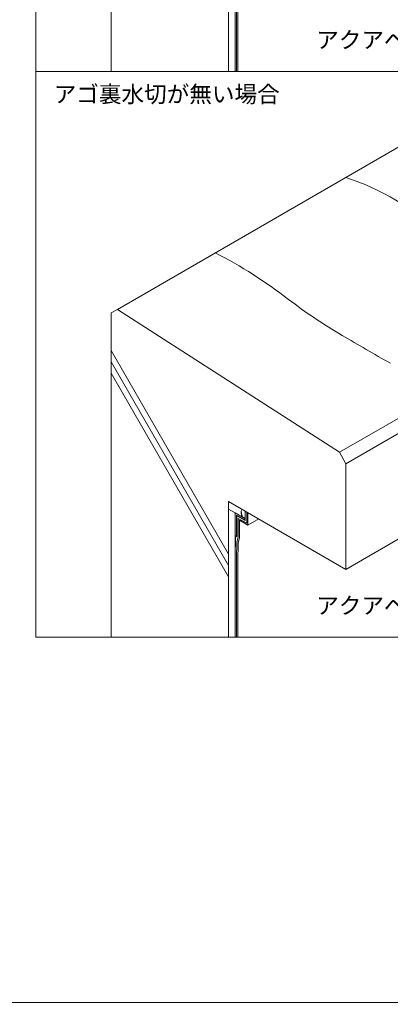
# Model space of a CAD drawing. Units: millimetres, scale not verified. Extents: x -2130 to 2130, y -1474 to 1474.
# Drawn here: x -1371 to -879, y -1474 to -171 of the extents above; entities that cross this region are included whole.
import ezdxf
from ezdxf.enums import TextEntityAlignment as Align

# ---------------------------------------------------------------- set-up
doc = ezdxf.new("R2010")
doc.units = ezdxf.units.MM
doc.header["$LTSCALE"] = 5
for name, color, linetype, lineweight in [('0-1_KUTAI', 3, 'Continuous', 18), ('0-2_MOJI', 7, 'Continuous', 18), ('0-3_bousui', 1, 'Continuous', 18), ('0-4_HATCH', 9, 'Continuous', 18), ('0-5_kanamono', 4, 'Continuous', 18), ('0-B_WAKU', 7, 'Continuous', 18)]:
    doc.layers.add(name, color=color, linetype=linetype, lineweight=lineweight)
doc.styles.add('ＭＳ ゴシック', font='')
doc.styles.get('ＭＳ ゴシック').set_extended_font_data('MS Gothic')

msp = doc.modelspace()

# ---------------------------------------------------------------- linework, layer by layer
at = {"layer": '0-1_KUTAI'}
for p, q in [((-1250, -239.984), (-1250, 265.016)), ((-1094.115, -239.984), (-1094.115, 15.016)), ((-946.648, -744.584), (-470.334, -469.584)), ((-938.231, -759.984), (-461.917, -484.984)), ((-1250, -989.984), (-1250, -559.984)), ((-946.648, -744.584), (-1241.583, -555.383)), ((-946.648, -744.584), (-938.231, -759.984)), ((-938.231, -899.984), (-938.231, -759.984)), ((-1094.115, -989.984), (-1094.115, -809.984))]:
    msp.add_line(p, q, dxfattribs=at)
for points in [[(-1250, -559.984), (-1241.583, -555.383), (-695.295, -239.984)], [(-1094.115, -809.984), (-938.231, -899.984), (-743.604, -787.616)]]:
    msp.add_lwpolyline(points, dxfattribs=at)
at = {"layer": '0-3_bousui'}
for p, q in [((-1085.455, -239.984), (-1085.455, 0.016)), ((-1076.26, -820.293), (-1094.115, -809.984)), ((-1094.115, -819.984), (-1085.455, -824.984)), ((-1085.455, -989.984), (-1085.455, -824.984)), ((-1077.025, -824.689), (-1077.524, -824.667)), ((-1071.965, -832.195), (-1071.965, -822.772)), ((-1068.465, -841.412), (-1054.072, -833.103)), ((-1085.455, -869.984), (-1084.955, -870.272))]:
    msp.add_line(p, q, dxfattribs=at)
for points in [[(-1069.965, 1.073), (-1069.965, -13.814), (-1081.223, -7.314), (-1081.223, -32.427), (-1082.955, -38.891), (-1082.955, -48.737), (-1083.455, -50.603), (-1083.455, -239.984)], [(-1068.465, 0.207), (-1068.465, -16.412), (-1079.723, -9.912), (-1079.723, -33.293), (-1081.455, -39.757), (-1081.455, -51.335), (-1081.955, -53.201), (-1081.955, -239.984)], [(-1071.965, -822.772), (-1071.965, -835.35), (-1083.223, -828.85), (-1083.223, -856.272), (-1084.955, -857.272), (-1084.955, -870.272), (-1085.455, -869.984), (-1085.455, -959.763)], [(-1075.484, -830.163), (-1071.965, -832.195), (-1071.965, -835.35), (-1083.223, -828.85), (-1083.223, -840.984), (-1083.223, -856.272), (-1084.955, -857.272), (-1084.955, -870.272)], [(-1069.965, -823.927), (-1069.965, -838.814), (-1081.223, -832.314), (-1081.223, -857.427), (-1082.955, -863.891), (-1082.955, -873.737), (-1083.455, -875.603), (-1083.455, -989.984)], [(-1068.465, -824.793), (-1068.465, -841.412), (-1079.723, -834.912), (-1079.723, -858.293), (-1081.455, -864.757), (-1081.455, -876.335), (-1081.955, -878.201), (-1081.955, -989.984)]]:
    msp.add_lwpolyline(points, dxfattribs=at)
for centre, radius, start, end in [((-1030.088, -670.438), 304.179, 44.88163, 72.47124), ((-1401.863, -1046.187), 635.878, 52.45485, 62.84808), ((-602.884, -6.635), 675.242, 232.45485, 239.70652), ((2704.307, 5654.423), 7231.544, 239.70652, 240.29348), ((-1067.908, -825.077), 9.625, 150.19372, 214.57169), ((-1067.908, -825.077), 9.125, 177.56027, 213.87233)]:
    msp.add_arc(centre, radius, start, end, dxfattribs=at)
at = {"layer": '0-4_HATCH'}
for p, q in [((-1094.115, -879.984), (-1250, -609.984)), ((-1094.115, -894.984), (-1250, -624.984)), ((-1094.115, -909.984), (-1250, -639.984))]:
    msp.add_line(p, q, dxfattribs=at)
at = {"layer": '0-5_kanamono'}
msp.add_lwpolyline([(-1072.465, -834.484), (-1072.465, -832.484), (-1085.455, -824.984), (-1085.455, -854.984), (-1083.723, -855.984), (-1083.723, -827.984)], close=True, dxfattribs=at)
at = {"layer": '0-B_WAKU'}
msp.add_line((-1350, -239.984), (1350, -239.984), dxfattribs=at)
for points in [[(-2130, -1474.006), (2130, -1474.006), (2130, 1474.038), (-2130, 1474.038)], [(1350, 810.016), (-1350, 810.016), (-1350, -989.984), (1350, -989.984)]]:
    msp.add_lwpolyline(points, close=True, dxfattribs=at)

# ---------------------------------------------------------------- texts
at = {"layer": '0-2_MOJI', "style": 'ＭＳ ゴシック'}
for s, p in [('アクアベース', (-977.802, -215.486)), ('アゴ裏水切が無い場合', (-1326.203, -287.51)), ('アクアベース', (-977.802, -965.486))]:
    msp.add_text(s, height=21.99, dxfattribs=at).set_placement(p, align=Align.BOTTOM_LEFT)

doc.saveas('drawing.dxf')
